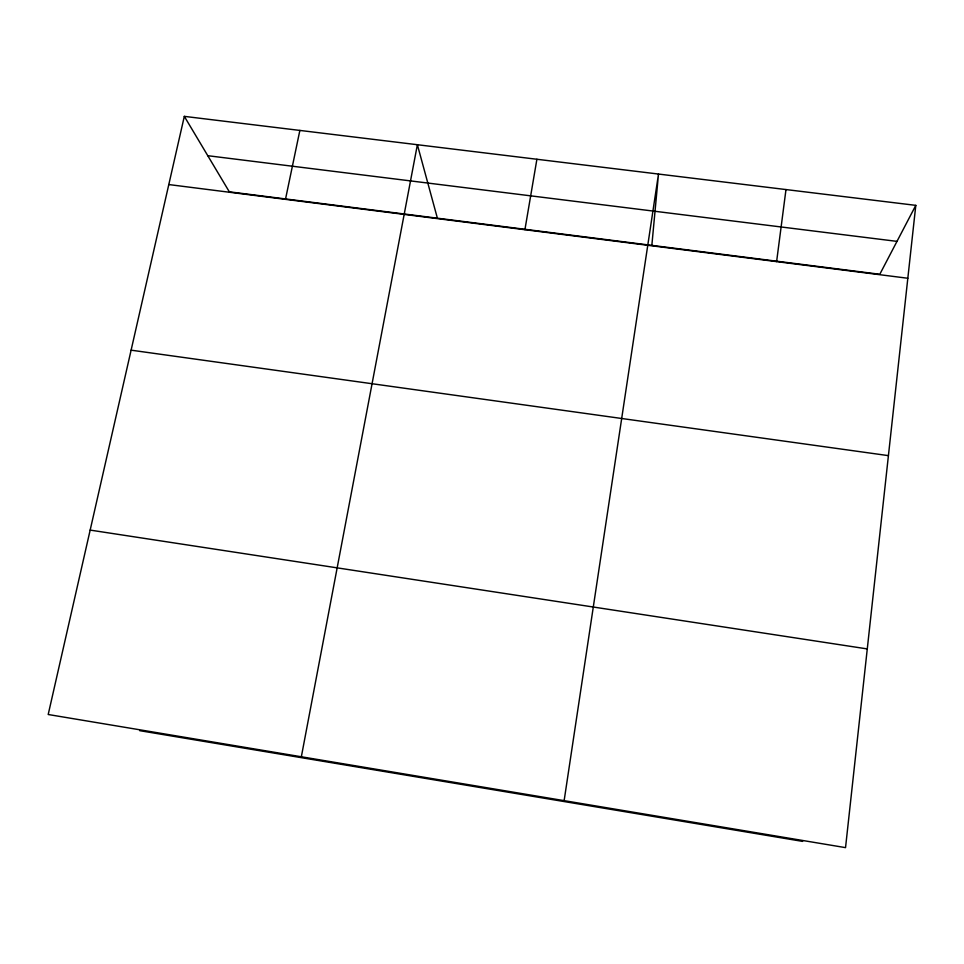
<?xml version="1.0" encoding="UTF-8"?>
<svg xmlns="http://www.w3.org/2000/svg" width="964" height="964" viewBox="0 0 964 964"><rect width="100%" height="100%" fill="white"/><g stroke="black" fill="none" stroke-linecap="round" stroke-linejoin="round"><path stroke-width="1.45" d="M651.845 245.374L658.496 174.05L564.133 800.65M915.8 205.356L845.536 847.633L48.2 714.505L184.317 116.367L915.8 205.356L879.807 274.27L229.324 191.824L184.317 116.367M776.61 261.618L785.985 189.559M524.91 229.709L536.9 159.253M301.346 756.776L417.376 144.708L437.391 218.201M285.477 199.355L299.864 130.417M207.778 155.698L896.99 241.374M168.796 184.558L907.823 278.259M131.116 350.173L888.422 455.635M90.17 530.092L867.275 648.917M139.635 730.652L802.638 841.391"/></g></svg>
